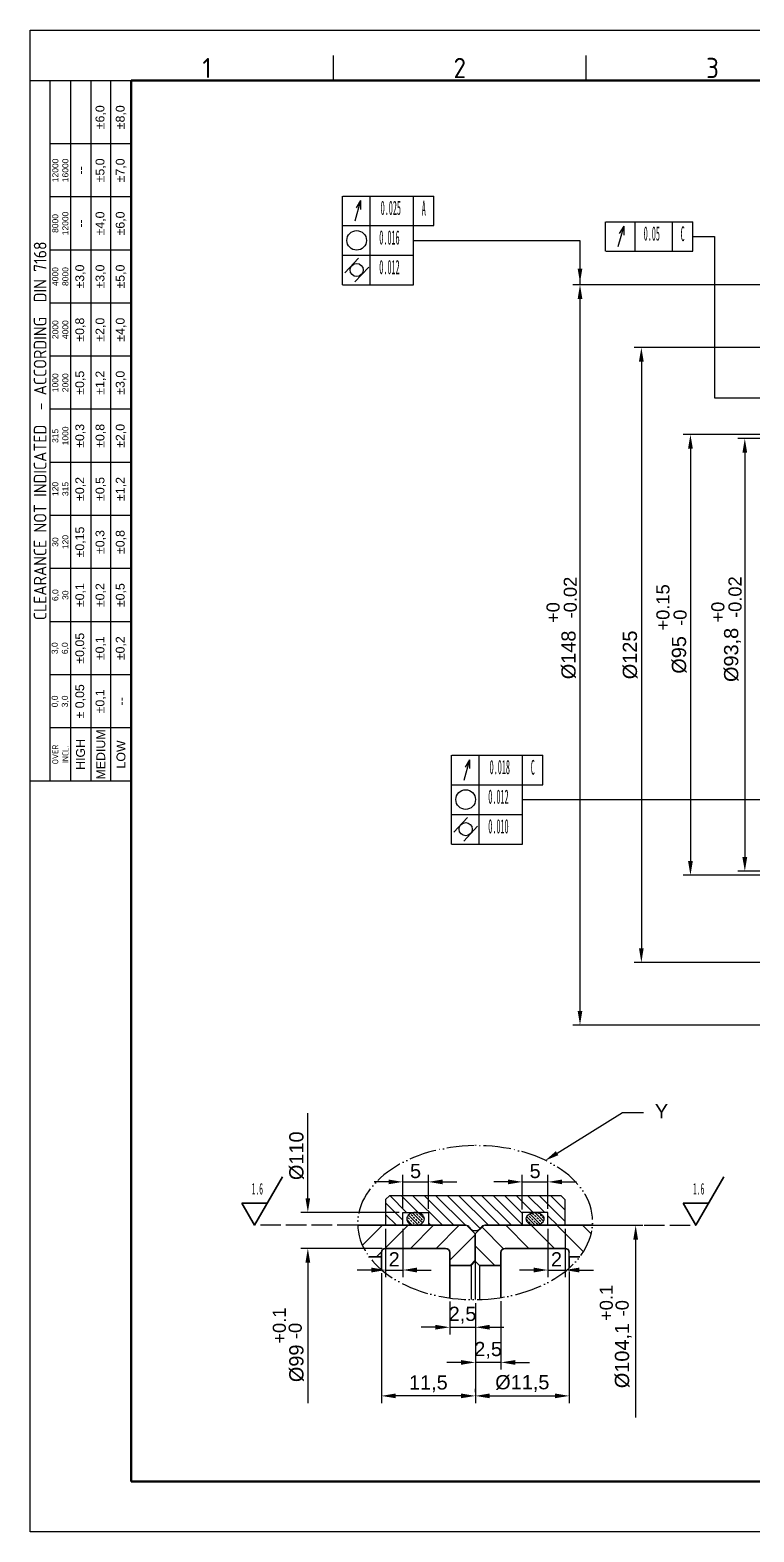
# Model space of a CAD drawing. Header units: millimetres. Extents: x 2659 to 3032, y 1080 to 1344.
# Drawn here: x 2658.6 to 2785.7, y 1079.9 to 1343.7 of the extents above; entities that cross this region are included whole.
import ezdxf
from ezdxf import colors
from ezdxf.entities.mleader import LeaderData, LeaderLine
from ezdxf.enums import TextEntityAlignment as Align
from ezdxf.math import Vec2, Vec3

# ---------------------------------------------------------------- set-up
doc = ezdxf.new("R2010")
doc.units = ezdxf.units.MM
doc.linetypes.add('ACAD_ISO02W100', pattern=[15, 12, -3])
doc.linetypes.add('ACAD_ISO05W100', pattern=[33, 24, -3, 0, -3, 0, -3])
for name, color, linetype, lineweight in [('AM_0', 7, 'Continuous', 50), ('AM_BOR', 7, 'Continuous', 50), ('CAXA4', 3, 'Continuous', 25)]:
    doc.layers.add(name, color=color, linetype=linetype, lineweight=lineweight)
doc.styles.add('ACISOTS', font='isocp.shx', dxfattribs={"height": 1})
doc.styles.get("Standard").update_dxf_attribs({"font": 'arial.ttf'})
doc.styles.add('UserTxtStyle1', font='', dxfattribs={"width": 0.4})
doc.styles.add('UserTxtStyle3', font='', dxfattribs={"width": 0.4})
doc.styles.get('UserTxtStyle1').set_extended_font_data('FangSong_GB2312')
doc.styles.get('UserTxtStyle3').set_extended_font_data('FangSong_GB2312')
doc.dimstyles.new('ISO-25', dxfattribs={"dimtxt": 2.5, "dimasz": 2.5, "dimexe": 1.25, "dimexo": 0.625, "dimtad": 1, "dimtxsty": 'Standard', "dimcen": 2.5, "dimadec": 0, "dimazin": 0, "dimtfac": 1, "dimtmove": 0, "dimatfit": 3, "dimfxl": 1, "dimarcsym": 0})

# ---------------------------------------------------------------- blocks, each defined once
blk = doc.blocks.new('A3 ZTL')
for p, q in [((19.57, 280.82), (19.57, 9.78)), ((401.17, 280.82), (19.57, 280.82)), ((19.57, 9.78), (401.17, 9.78))]:
    blk.add_line(p, q)
at = {"layer": 'AM_BOR', "color": 135, "lineweight": 25}
for p, q in [((0, 0), (0, 290.61)), ((0, 290.61), (410.96, 290.61)), ((58.71, 280.82), (58.71, 285.71)), ((107.63, 280.82), (107.63, 285.71)), ((3.91, 145.3), (3.91, 280.82)), ((7.83, 280.82), (7.83, 145.3)), ((11.74, 280.82), (11.74, 145.3)), ((15.66, 145.3), (15.66, 280.82)), ((19.57, 268.59), (3.91, 268.59)), ((19.57, 258.32), (3.91, 258.32)), ((19.57, 248.04), (3.91, 248.04)), ((19.57, 237.77), (3.91, 237.77)), ((19.57, 227.5), (3.91, 227.5)), ((19.57, 217.22), (3.91, 217.22)), ((19.57, 206.95), (3.91, 206.95)), ((19.57, 196.67), (3.91, 196.67)), ((19.57, 186.4), (3.91, 186.4)), ((19.57, 176.13), (3.91, 176.13)), ((19.57, 165.85), (3.91, 165.85)), ((19.57, 155.58), (3.91, 155.58)), ((410.96, 0), (0, 0))]:
    blk.add_line(p, q, dxfattribs=at)
blk.add_lwpolyline([(19.57, 145.3), (0, 145.3), (0, 280.82), (19.57, 280.82)], close=True, dxfattribs=at)
at = {"layer": 'AM_BOR', "color": 135, "lineweight": 25, "style": 'ACISOTS'}
for s, p in [('1', (34.25, 283.27)), ('2', (83.17, 283.27)), ('3', (132.09, 283.27))]:
    blk.add_text(s, height=3.91, dxfattribs=at).set_placement(p, align=Align.MIDDLE)
at = {"layer": 'AM_BOR', "color": 135, "lineweight": 25, "attachment_point": 5, "rotation": 90}
for s, insert, char_height, width in [('±6,0', (13.7, 273.73), 1.712, 10.274), ('±8,0', (17.61, 273.73), 1.712, 10.274), ('12000\\P16000', (5.87, 263.45), 1.174, 10.274), ('±5,0', (13.7, 263.45), 1.712, 10.274), ('±7,0', (17.61, 263.45), 1.712, 10.274), ('--', (9.78, 263.45), 1.712, 10.274), ('8000\\P12000', (5.87, 253.18), 1.174, 10.274), ('--', (9.78, 253.18), 1.712, 10.274), ('±4,0', (13.7, 253.18), 1.712, 10.274), ('±6,0', (17.61, 253.18), 1.712, 10.274), ('{\\Fisocp.shx|c0;CLEARANCE NOT INDICATED  - ACCORDING  DIN 7168}', (1.96, 213.06), 2.4462, 135.5186), ('4000\\P8000', (5.87, 242.91), 1.174, 10.274), ('±3,0', (9.78, 242.91), 1.712, 10.274), ('±3,0', (13.7, 242.91), 1.712, 10.274), ('±5,0', (17.61, 242.91), 1.712, 10.274), ('2000\\P4000', (5.87, 232.63), 1.174, 10.274), ('±0,8', (9.78, 232.63), 1.712, 10.274), ('±2,0', (13.7, 232.63), 1.712, 10.274), ('±4,0', (17.61, 232.63), 1.712, 10.274), ('1000\\P2000', (5.87, 222.36), 1.174, 10.274), ('±0,5', (9.78, 222.36), 1.712, 10.274), ('±1,2', (13.7, 222.36), 1.712, 10.274), ('±3,0', (17.61, 222.36), 1.712, 10.274), ('315\\P1000', (5.87, 212.08), 1.174, 10.274), ('±0,3', (9.78, 212.08), 1.712, 10.274), ('±0,8', (13.7, 212.08), 1.712, 10.274), ('±2,0', (17.61, 212.08), 1.712, 10.274), ('±0,2', (9.78, 201.81), 1.712, 10.274), ('±0,5', (13.7, 201.81), 1.712, 10.274), ('±1,2', (17.61, 201.81), 1.712, 10.274), ('120\\P315', (5.87, 201.81), 1.174, 10.274), ('30\\P120', (5.87, 191.54), 1.174, 10.274), ('±0,15', (9.78, 191.54), 1.712, 10.274), ('±0,3', (13.7, 191.54), 1.712, 10.274), ('±0,8', (17.61, 191.54), 1.712, 10.274), ('±0,1', (9.78, 181.26), 1.712, 10.274), ('±0,2', (13.7, 181.26), 1.712, 10.274), ('±0,5', (17.61, 181.26), 1.712, 10.274), ('6,0\\P30', (5.87, 181.26), 1.174, 10.274), ('3,0\\P6,0', (5.87, 170.99), 1.174, 10.274), ('±0,05', (9.78, 170.99), 1.712, 10.274), ('±0,1', (13.7, 170.99), 1.712, 10.274), ('±0,2', (17.61, 170.99), 1.712, 10.274), ('± 0,05', (9.78, 160.71), 1.712, 10.274), ('\\pt4.69206;±0,1', (13.7, 160.71), 1.7123, 10.274), ('0,0\\P3,0', (5.87, 160.71), 1.174, 10.274), ('--', (17.61, 160.71), 1.712, 10.274), ('MEDIUM', (13.7, 150.44), 1.712, 10.274), ('{\\Fisocp.shx|c0;OVER\\PINCL.}', (5.87, 150.44), 1.1742, 10.274), ('HIGH', (9.78, 150.44), 1.712, 10.274), ('LOW', (17.61, 150.44), 1.712, 10.274)]:
    blk.add_mtext(s, dxfattribs=dict(at, insert=insert, char_height=char_height, width=width))
blk = doc.blocks.new('*D11')
at = {"color": 0, "lineweight": -2, "transparency": 16777216}
for p, q in [((2793.95, 1272.63), (2773.31, 1272.63)), ((2774.56, 1270.13), (2774.56, 1197.73)), ((2793.95, 1195.23), (2773.31, 1195.23))]:
    blk.add_line(p, q, dxfattribs=at)
at = {"color": 0, "transparency": 16777216}
for points in [[(2774.14, 1270.13), (2774.98, 1270.13), (2774.56, 1272.63)], [(2774.14, 1197.73), (2774.98, 1197.73), (2774.56, 1195.23)]]:
    blk.add_solid(points, dxfattribs=at)
at = {"layer": 'Defpoints', "color": 0, "transparency": 16777216}
for p in [(2794.58, 1272.63), (2774.56, 1195.23), (2794.58, 1195.23)]:
    blk.add_point(p, dxfattribs=at)
at = {"color": 0, "transparency": 16777216, "insert": (2772.59, 1233.93), "char_height": 2.5, "attachment_point": 5, "rotation": 90}
blk.add_mtext('%%C95', dxfattribs=at)
blk = doc.blocks.new('*D12')
at = {"color": 0, "lineweight": -2, "transparency": 16777216}
for p, q in [((2801.31, 1271.93), (2782.86, 1271.93)), ((2784.11, 1269.43), (2784.11, 1198.43)), ((2801.31, 1195.93), (2782.86, 1195.93))]:
    blk.add_line(p, q, dxfattribs=at)
at = {"color": 0, "transparency": 16777216}
for points in [[(2783.69, 1269.43), (2784.53, 1269.43), (2784.11, 1271.93)], [(2783.69, 1198.43), (2784.53, 1198.43), (2784.11, 1195.93)]]:
    blk.add_solid(points, dxfattribs=at)
at = {"layer": 'Defpoints', "color": 0, "transparency": 16777216}
for p in [(2801.94, 1271.93), (2784.11, 1195.93), (2801.94, 1195.93)]:
    blk.add_point(p, dxfattribs=at)
at = {"color": 0, "transparency": 16777216, "insert": (2781.94, 1233.93), "char_height": 2.5, "attachment_point": 5, "rotation": 90}
blk.add_mtext('%%C93,8', dxfattribs=at)
blk = doc.blocks.new('*D13')
at = {"color": 0, "lineweight": -2, "transparency": 16777216}
for p, q in [((2791.61, 1287.93), (2764.69, 1287.93)), ((2765.94, 1285.43), (2765.94, 1182.43)), ((2791.61, 1179.93), (2764.69, 1179.93))]:
    blk.add_line(p, q, dxfattribs=at)
at = {"color": 0, "transparency": 16777216}
for points in [[(2765.52, 1285.43), (2766.35, 1285.43), (2765.94, 1287.93)], [(2765.52, 1182.43), (2766.35, 1182.43), (2765.94, 1179.93)]]:
    blk.add_solid(points, dxfattribs=at)
at = {"layer": 'Defpoints', "color": 0, "transparency": 16777216}
for p in [(2792.24, 1287.93), (2765.94, 1179.93), (2792.24, 1179.93)]:
    blk.add_point(p, dxfattribs=at)
at = {"color": 0, "transparency": 16777216, "insert": (2763.97, 1233.93), "char_height": 2.5, "attachment_point": 5, "rotation": 90}
blk.add_mtext('%%C125', dxfattribs=at)
blk = doc.blocks.new('*D14')
at = {"color": 0, "lineweight": -2, "transparency": 16777216}
for p, q in [((2801.11, 1298.93), (2753.91, 1298.93)), ((2755.16, 1296.43), (2755.16, 1171.43)), ((2801.11, 1168.93), (2753.91, 1168.93))]:
    blk.add_line(p, q, dxfattribs=at)
at = {"color": 0, "transparency": 16777216}
for points in [[(2754.75, 1296.43), (2755.58, 1296.43), (2755.16, 1298.93)], [(2754.75, 1171.43), (2755.58, 1171.43), (2755.16, 1168.93)]]:
    blk.add_solid(points, dxfattribs=at)
at = {"layer": 'Defpoints', "color": 0, "transparency": 16777216}
for p in [(2801.74, 1298.93), (2755.16, 1168.93), (2801.74, 1168.93)]:
    blk.add_point(p, dxfattribs=at)
at = {"color": 0, "transparency": 16777216, "insert": (2753.19, 1233.93), "char_height": 2.5, "attachment_point": 5, "rotation": 90}
blk.add_mtext('%%C148', dxfattribs=at)
blk = doc.blocks.new('*D25')
at = {"color": 0, "lineweight": -2, "transparency": 16777216}
for p, q in [((2720.28, 1125.35), (2720.28, 1102.57)), ((2736.78, 1120.1), (2736.78, 1102.57)), ((2734.28, 1103.82), (2722.78, 1103.82))]:
    blk.add_line(p, q, dxfattribs=at)
at = {"color": 0, "transparency": 16777216}
for points in [[(2722.78, 1104.24), (2722.78, 1103.41), (2720.28, 1103.82)], [(2734.28, 1104.24), (2734.28, 1103.41), (2736.78, 1103.82)]]:
    blk.add_solid(points, dxfattribs=at)
at = {"layer": 'Defpoints', "color": 0, "transparency": 16777216}
for p in [(2720.28, 1125.97), (2736.78, 1120.73), (2720.28, 1103.82)]:
    blk.add_point(p, dxfattribs=at)
at = {"color": 0, "transparency": 16777216, "insert": (2728.53, 1105.95), "char_height": 2.5, "attachment_point": 5}
blk.add_mtext('11,5', dxfattribs=at)
blk = doc.blocks.new('*D26')
at = {"color": 0, "lineweight": -2, "transparency": 16777216}
for p, q in [((2753.28, 1125.65), (2753.28, 1102.57)), ((2736.78, 1104.45), (2736.78, 1105.07)), ((2739.28, 1103.82), (2750.78, 1103.82))]:
    blk.add_line(p, q, dxfattribs=at)
at = {"color": 0, "transparency": 16777216}
for points in [[(2739.28, 1104.24), (2739.28, 1103.41), (2736.78, 1103.82)], [(2750.78, 1104.24), (2750.78, 1103.41), (2753.28, 1103.82)]]:
    blk.add_solid(points, dxfattribs=at)
at = {"layer": 'Defpoints', "color": 0, "transparency": 16777216}
for p in [(2753.28, 1126.28), (2736.78, 1103.82), (2753.28, 1103.82)]:
    blk.add_point(p, dxfattribs=at)
at = {"color": 0, "transparency": 16777216, "insert": (2745.03, 1105.99), "char_height": 2.5, "attachment_point": 5}
blk.add_mtext('%%C11,5', dxfattribs=at)
blk = doc.blocks.new('*D27')
at = {"color": 0, "lineweight": -2, "transparency": 16777216}
for p, q in [((2732.28, 1120.39), (2732.28, 1114.62)), ((2736.78, 1119.48), (2736.78, 1114.62)), ((2729.78, 1115.87), (2727.28, 1115.87)), ((2732.28, 1115.87), (2736.78, 1115.87)), ((2739.28, 1115.87), (2741.78, 1115.87))]:
    blk.add_line(p, q, dxfattribs=at)
at = {"color": 0, "transparency": 16777216}
for points in [[(2729.78, 1116.29), (2729.78, 1115.46), (2732.28, 1115.87)], [(2739.28, 1116.29), (2739.28, 1115.46), (2736.78, 1115.87)]]:
    blk.add_solid(points, dxfattribs=at)
at = {"layer": 'Defpoints', "color": 0, "transparency": 16777216}
for p in [(2732.28, 1121.01), (2736.78, 1120.1), (2736.78, 1115.87)]:
    blk.add_point(p, dxfattribs=at)
at = {"color": 0, "transparency": 16777216, "insert": (2734.53, 1118), "char_height": 2.5, "attachment_point": 5}
blk.add_mtext('2,5', dxfattribs=at)
blk = doc.blocks.new('*D28')
at = {"color": 0, "lineweight": -2, "transparency": 16777216}
for p, q in [((2736.78, 1120.1), (2736.78, 1108.45)), ((2741.28, 1120.47), (2741.28, 1108.45)), ((2734.28, 1109.7), (2731.78, 1109.7)), ((2741.28, 1109.7), (2736.78, 1109.7)), ((2743.78, 1109.7), (2746.28, 1109.7))]:
    blk.add_line(p, q, dxfattribs=at)
at = {"color": 0, "transparency": 16777216}
for points in [[(2734.28, 1110.11), (2734.28, 1109.28), (2736.78, 1109.7)], [(2743.78, 1110.11), (2743.78, 1109.28), (2741.28, 1109.7)]]:
    blk.add_solid(points, dxfattribs=at)
at = {"layer": 'Defpoints', "color": 0, "transparency": 16777216}
for p in [(2741.28, 1121.09), (2736.78, 1120.73), (2736.78, 1109.7)]:
    blk.add_point(p, dxfattribs=at)
at = {"color": 0, "transparency": 16777216, "insert": (2739.03, 1111.82), "char_height": 2.5, "attachment_point": 5}
blk.add_mtext('2,5', dxfattribs=at)
blk = doc.blocks.new('*D29')
at = {"color": 0, "lineweight": -2, "transparency": 16777216}
for p, q in [((2724.03, 1136.65), (2724.03, 1142.65)), ((2728.53, 1136.65), (2728.53, 1142.65)), ((2721.53, 1141.4), (2719.03, 1141.4)), ((2724.03, 1141.4), (2728.53, 1141.4)), ((2731.03, 1141.4), (2733.53, 1141.4))]:
    blk.add_line(p, q, dxfattribs=at)
at = {"color": 0, "transparency": 16777216}
for points in [[(2721.53, 1141.81), (2721.53, 1140.98), (2724.03, 1141.4)], [(2731.03, 1141.81), (2731.03, 1140.98), (2728.53, 1141.4)]]:
    blk.add_solid(points, dxfattribs=at)
at = {"layer": 'Defpoints', "color": 0, "transparency": 16777216}
for p in [(2728.53, 1141.4), (2724.03, 1136.03), (2728.53, 1136.03)]:
    blk.add_point(p, dxfattribs=at)
at = {"color": 0, "transparency": 16777216, "insert": (2726.28, 1143.29), "char_height": 2.5, "attachment_point": 5}
blk.add_mtext('5', dxfattribs=at)
blk = doc.blocks.new('*D30')
at = {"color": 0, "lineweight": -2, "transparency": 16777216}
for p, q in [((2745.03, 1136.54), (2745.03, 1142.65)), ((2749.53, 1136.65), (2749.53, 1142.65)), ((2742.53, 1141.4), (2740.03, 1141.4)), ((2745.03, 1141.4), (2749.53, 1141.4)), ((2752.03, 1141.4), (2754.53, 1141.4))]:
    blk.add_line(p, q, dxfattribs=at)
at = {"color": 0, "transparency": 16777216}
for points in [[(2742.53, 1141.81), (2742.53, 1140.98), (2745.03, 1141.4)], [(2752.03, 1141.81), (2752.03, 1140.98), (2749.53, 1141.4)]]:
    blk.add_solid(points, dxfattribs=at)
at = {"layer": 'Defpoints', "color": 0, "transparency": 16777216}
for p in [(2749.53, 1141.4), (2745.03, 1135.92), (2749.53, 1136.03)]:
    blk.add_point(p, dxfattribs=at)
at = {"color": 0, "transparency": 16777216, "insert": (2747.28, 1143.29), "char_height": 2.5, "attachment_point": 5}
blk.add_mtext('5', dxfattribs=at)
blk = doc.blocks.new('*D31')
at = {"color": 0, "lineweight": -2, "transparency": 16777216}
for p, q in [((2749.53, 1133.15), (2749.53, 1124.67)), ((2752.53, 1133.15), (2752.53, 1124.67)), ((2747.03, 1125.92), (2744.53, 1125.92)), ((2749.53, 1125.92), (2752.53, 1125.92)), ((2755.03, 1125.92), (2757.53, 1125.92))]:
    blk.add_line(p, q, dxfattribs=at)
at = {"color": 0, "transparency": 16777216}
for points in [[(2747.03, 1126.34), (2747.03, 1125.5), (2749.53, 1125.92)], [(2755.03, 1126.34), (2755.03, 1125.5), (2752.53, 1125.92)]]:
    blk.add_solid(points, dxfattribs=at)
at = {"layer": 'Defpoints', "color": 0, "transparency": 16777216}
for p in [(2749.53, 1133.78), (2752.53, 1133.78), (2752.53, 1125.92)]:
    blk.add_point(p, dxfattribs=at)
at = {"color": 0, "transparency": 16777216, "insert": (2751.03, 1127.8), "char_height": 2.5, "attachment_point": 5}
blk.add_mtext('2', dxfattribs=at)
blk = doc.blocks.new('*D32')
at = {"color": 0, "lineweight": -2, "transparency": 16777216}
for p, q in [((2721.03, 1133.15), (2721.03, 1124.67)), ((2724.03, 1133.15), (2724.03, 1124.67)), ((2718.53, 1125.92), (2716.03, 1125.92)), ((2721.03, 1125.92), (2724.03, 1125.92)), ((2726.53, 1125.92), (2729.03, 1125.92))]:
    blk.add_line(p, q, dxfattribs=at)
at = {"color": 0, "transparency": 16777216}
for points in [[(2718.53, 1126.34), (2718.53, 1125.5), (2721.03, 1125.92)], [(2726.53, 1126.34), (2726.53, 1125.5), (2724.03, 1125.92)]]:
    blk.add_solid(points, dxfattribs=at)
at = {"layer": 'Defpoints', "color": 0, "transparency": 16777216}
for p in [(2721.03, 1133.78), (2724.03, 1133.78), (2724.03, 1125.92)]:
    blk.add_point(p, dxfattribs=at)
at = {"color": 0, "transparency": 16777216, "insert": (2722.53, 1127.8), "char_height": 2.5, "attachment_point": 5}
blk.add_mtext('2', dxfattribs=at)
blk = doc.blocks.new('CAXBLOCK36', base_point=(128.71, 82.65))
at = {"layer": 'CAXA4', "color": 0, "linetype": 'Continuous', "lineweight": 35}
for p, q in [((128.71, 82.65), (135.06, 93.65)), ((128.71, 82.65), (125.83, 87.65)), ((125.83, 87.65), (131.6, 87.65))]:
    blk.add_line(p, q, dxfattribs=at)
at = {"layer": 'CAXA4', "color": 0, "linetype": 'Continuous', "lineweight": 25, "insert": (128.05, 92.23), "char_height": 2.6, "attachment_point": 1, "style": 'UserTxtStyle3'}
blk.add_mtext('\\fFangSong_GB2312|b0|i0|p34;1.6', dxfattribs=at)

msp = doc.modelspace()

# ---------------------------------------------------------------- hatches: boundary and pattern name
h = msp.add_hatch()
h.set_pattern_fill('ANSI31', color=256, style=0)
h.set_pattern_definition([(45, (-371.386, -130.5933), (-2.245064, 2.245064), [])])
edge = h.paths.add_edge_path()
edge.add_line((2736.777, 1132.278), (2735.3, 1133.755))
edge.add_arc((2735.116, 1133.028), 0.75, 75.84886, 90)
edge.add_line((2735.116, 1133.778), (2716.121, 1133.778))
edge.add_ellipse((2736.749, 1134.243), major_axis=(20.633, 0.282), ratio=0.6550535, start_angle=180.77332, end_angle=205.2217)
edge.add_line((2718.162, 1128.228), (2720.277, 1128.228))
edge.add_line((2720.277, 1128.228), (2720.277, 1128.978))
edge.add_arc((2721.027, 1128.978), 0.75, 90, 180, ccw=False)
edge.add_line((2721.027, 1129.728), (2731.527, 1129.728))
edge.add_arc((2731.527, 1128.978), 0.75, 0, 90, ccw=False)
edge.add_line((2732.277, 1128.978), (2732.277, 1126.728))
edge.add_line((2732.277, 1126.728), (2736.027, 1126.728))
edge.add_line((2736.027, 1126.728), (2736.777, 1127.478))
edge.add_line((2736.777, 1127.478), (2736.777, 1132.278))
h = msp.add_hatch()
h.set_pattern_fill('ANSI31', color=256, angle=90, style=0)
h.set_pattern_definition([(135, (-371.386, -130.5933), (-2.245064, -2.245064), [])])
edge = h.paths.add_edge_path()
edge.add_ellipse((2736.749, 1134.243), major_axis=(20.633, 0.282), ratio=0.6550535, start_angle=332.38387, end_angle=356.83225)
edge.add_line((2757.361, 1133.778), (2738.437, 1133.778))
edge.add_arc((2738.437, 1133.028), 0.75, 90, 104.15114)
edge.add_line((2738.254, 1133.755), (2736.777, 1132.278))
edge.add_line((2736.777, 1132.278), (2736.777, 1127.478))
edge.add_line((2736.777, 1127.478), (2737.527, 1126.728))
edge.add_line((2737.527, 1126.728), (2741.277, 1126.728))
edge.add_line((2741.277, 1126.728), (2741.277, 1128.978))
edge.add_arc((2742.027, 1128.978), 0.75, 90, 180, ccw=False)
edge.add_line((2742.027, 1129.728), (2752.527, 1129.728))
edge.add_arc((2752.527, 1128.978), 0.75, 0, 90, ccw=False)
edge.add_line((2753.277, 1128.978), (2753.277, 1128.228))
edge.add_line((2753.277, 1128.228), (2755.117, 1128.228))

# ---------------------------------------------------------------- linework, layer by layer
for p, q in [((2725.942, 1306.703), (2755.162, 1306.703)), ((2755.162, 1306.703), (2755.162, 1298.932)), ((2774.979, 1307.4), (2778.789, 1307.4)), ((2778.789, 1307.4), (2778.789, 1279.066)), ((2716.245, 1303.601), (2713.832, 1301.001)), ((2715.634, 1299.435), (2718.046, 1302.035)), ((2778.789, 1279.066), (2791.237, 1279.066)), ((2806.519, 1208.511), (2745.084, 1208.511)), ((2735.387, 1205.409), (2732.975, 1202.809)), ((2734.776, 1201.243), (2737.189, 1203.843)), ((2707.361, 1138.528), (2707.361, 1153.446)), ((2721.027, 1138.278), (2721.777, 1139.028)), ((2721.027, 1138.278), (2721.027, 1133.778)), ((2724.027, 1134.693), (2721.027, 1137.693)), ((2724.713, 1136.028), (2721.745, 1138.996)), ((2721.777, 1139.028), (2751.777, 1139.028)), ((2726.733, 1136.028), (2723.733, 1139.028)), ((2731.004, 1133.778), (2725.754, 1139.028)), ((2733.024, 1133.778), (2727.774, 1139.028)), ((2735.045, 1133.778), (2729.795, 1139.028)), ((2737.637, 1133.207), (2731.815, 1139.028)), ((2739.086, 1133.778), (2733.836, 1139.028)), ((2741.107, 1133.778), (2735.857, 1139.028)), ((2743.127, 1133.778), (2737.877, 1139.028)), ((2745.027, 1133.899), (2739.898, 1139.028)), ((2745.027, 1135.92), (2741.918, 1139.028)), ((2746.939, 1136.028), (2743.939, 1139.028)), ((2748.959, 1136.028), (2745.959, 1139.028)), ((2752.527, 1134.481), (2747.98, 1139.028)), ((2752.527, 1136.502), (2750, 1139.028)), ((2751.777, 1139.028), (2752.527, 1138.278)), ((2752.527, 1138.278), (2752.527, 1133.778)), ((2723.402, 1136.028), (2706.111, 1136.028)), ((2722.922, 1133.778), (2721.027, 1135.673)), ((2724.027, 1133.778), (2724.027, 1136.028)), ((2724.027, 1136.028), (2728.527, 1136.028)), ((2725.647, 1133.882), (2724.735, 1134.793)), ((2724.834, 1135.234), (2724.808, 1135.259)), ((2725.238, 1134.829), (2724.968, 1135.099)), ((2726.764, 1133.842), (2725.035, 1135.571)), ((2725.373, 1135.772), (2725.347, 1135.798)), ((2725.642, 1134.425), (2725.373, 1134.695)), ((2725.777, 1135.368), (2725.507, 1135.638)), ((2727.483, 1134.201), (2725.734, 1135.95)), ((2726.046, 1134.021), (2725.777, 1134.291)), ((2726.181, 1134.964), (2725.911, 1135.234)), ((2726.316, 1135.907), (2726.203, 1136.02)), ((2726.585, 1134.56), (2726.316, 1134.829)), ((2726.72, 1135.503), (2726.45, 1135.772)), ((2726.989, 1134.156), (2726.72, 1134.425)), ((2727.825, 1134.936), (2726.808, 1135.953)), ((2727.124, 1135.099), (2726.854, 1135.368)), ((2727.16, 1133.985), (2727.124, 1134.021)), ((2727.528, 1134.695), (2727.258, 1134.964)), ((2727.722, 1134.501), (2727.663, 1134.56)), ((2728.527, 1136.028), (2728.527, 1133.778)), ((2728.983, 1133.778), (2728.527, 1134.235)), ((2749.527, 1136.028), (2745.027, 1136.028)), ((2745.027, 1136.028), (2745.027, 1133.778)), ((2745.982, 1134.56), (2745.733, 1134.809)), ((2747.296, 1133.785), (2745.813, 1135.268)), ((2746.117, 1135.503), (2746.042, 1135.578)), ((2746.386, 1134.156), (2746.117, 1134.425)), ((2746.521, 1135.099), (2746.252, 1135.368)), ((2748.169, 1133.989), (2746.356, 1135.802)), ((2746.667, 1133.876), (2746.521, 1134.021)), ((2746.925, 1134.695), (2746.656, 1134.964)), ((2747.06, 1135.638), (2746.791, 1135.907)), ((2747.329, 1134.291), (2747.06, 1134.56)), ((2747.464, 1135.234), (2747.195, 1135.503)), ((2748.727, 1134.51), (2747.216, 1136.02)), ((2747.733, 1133.887), (2747.464, 1134.156)), ((2747.868, 1134.829), (2747.599, 1135.099)), ((2748.003, 1135.772), (2747.827, 1135.948)), ((2748.272, 1134.425), (2748.003, 1134.695)), ((2748.407, 1135.368), (2748.138, 1135.638)), ((2748.49, 1134.208), (2748.407, 1134.291)), ((2748.811, 1134.964), (2748.542, 1135.234)), ((2749.527, 1133.778), (2749.527, 1136.028)), ((2751.209, 1133.778), (2749.527, 1135.461)), ((2721.027, 1133.778), (2723.277, 1133.778)), ((2726.282, 1133.785), (2726.181, 1133.887)), ((2757.986, 1133.778), (2766.189, 1133.778)), ((2720.402, 1129.728), (2706.111, 1129.728)), ((2753.277, 1126.28), (2753.277, 1128.978)), ((2764.939, 1131.278), (2764.939, 1100.036)), ((2707.361, 1127.228), (2707.361, 1102.536)), ((2736.027, 1126.728), (2736.027, 1120.728)), ((2736.777, 1127.478), (2736.777, 1120.726)), ((2737.527, 1126.728), (2737.527, 1120.741)), ((2753.277, 1128.228), (2753.277, 1126.28))]:
    msp.add_line(p, q)
at = {"linetype": 'ACAD_ISO02W100', "ltscale": 0.3}
for p, q in [((2716.121, 1133.778), (2698.022, 1133.778)), ((2757.433, 1133.778), (2775.532, 1133.778))]:
    msp.add_line(p, q, dxfattribs=at)
at = {"lineweight": 35}
for p, q in [((2735.116, 1133.778), (2716.121, 1133.778)), ((2735.3, 1133.755), (2736.777, 1132.278)), ((2736.777, 1132.278), (2738.254, 1133.755)), ((2736.777, 1127.478), (2736.777, 1132.278)), ((2736.777, 1127.478), (2736.777, 1132.278)), ((2738.437, 1133.778), (2757.361, 1133.778)), ((2720.277, 1125.974), (2720.277, 1128.978)), ((2721.027, 1129.728), (2731.527, 1129.728)), ((2732.277, 1128.978), (2732.277, 1126.728)), ((2741.277, 1128.978), (2741.277, 1126.728)), ((2752.527, 1129.728), (2742.027, 1129.728)), ((2718.162, 1128.228), (2720.277, 1128.228)), ((2720.277, 1128.228), (2720.277, 1125.974)), ((2732.277, 1126.728), (2736.027, 1126.728)), ((2732.277, 1126.728), (2732.277, 1121.012)), ((2736.027, 1126.728), (2736.777, 1127.478)), ((2737.527, 1126.728), (2736.777, 1127.478)), ((2741.277, 1126.728), (2737.527, 1126.728)), ((2741.277, 1126.728), (2741.277, 1121.09)), ((2755.117, 1128.228), (2753.277, 1128.228))]:
    msp.add_line(p, q, dxfattribs=at)
at = {"lineweight": 25}
msp.add_line((2736.777, 1127.478), (2736.777, 1120.726), dxfattribs=at)
for centre, radius in [((2715.939, 1306.718), 1.719), ((2715.939, 1301.518), 1.147), ((2735.082, 1208.526), 1.719), ((2735.082, 1203.326), 1.147)]:
    msp.add_circle(centre, radius)
for centre, radius, start, end in [((2735.116, 1133.028), 0.75, 30.96229, 90), ((2736.777, 1134.025), 1.187, 210.96229, 329.03771), ((2738.437, 1133.028), 0.75, 90, 149.03771)]:
    msp.add_arc(centre, radius, start, end)
at = {"lineweight": 35}
for centre, start, end in [((2721.027, 1128.978), 90, 180), ((2731.527, 1128.978), 0, 90), ((2742.027, 1128.978), 90, 180), ((2752.527, 1128.978), 0, 90)]:
    msp.add_arc(centre, 0.75, start, end, dxfattribs=at)
at = {"linetype": 'ACAD_ISO05W100', "ltscale": 0.2, "extrusion": (0, 0, -1)}
msp.add_ellipse((2736.749, 1134.243), major_axis=(20.633, 0.282), ratio=0.6550535, start_param=-1.5707963, end_param=4.712389, dxfattribs=at)
at = {"extrusion": (0, 0, -1)}
msp.add_ellipse((2726.277, 1134.903), major_axis=(-1.549, 0), ratio=0.721587, dxfattribs=at)
msp.add_ellipse((2747.277, 1134.903), major_axis=(1.549, 0), ratio=0.721587)
for points in [[(2755.579, 1301.774), (2754.746, 1301.774), (2755.162, 1299.274)], [(2706.945, 1138.528), (2707.778, 1138.528), (2707.361, 1136.028)], [(2764.522, 1131.278), (2765.355, 1131.278), (2764.939, 1133.778)], [(2706.945, 1127.228), (2707.778, 1127.228), (2707.361, 1129.728)]]:
    msp.add_solid(points)
at = {"layer": 'CAXA4', "color": 0, "linetype": 'Continuous'}
for p, q in [((2713.447, 1309.303), (2713.447, 1314.503)), ((2713.518, 1314.503), (2718.718, 1314.503)), ((2716.638, 1313.723), (2715.598, 1310.083)), ((2716.638, 1313.723), (2715.858, 1312.423)), ((2716.638, 1313.723), (2716.638, 1312.163)), ((2718.292, 1309.303), (2718.292, 1314.503)), ((2718.718, 1314.503), (2729.514, 1314.503)), ((2725.942, 1309.303), (2725.942, 1314.503)), ((2729.514, 1309.303), (2729.514, 1314.503)), ((2713.447, 1309.303), (2715.88, 1309.303)), ((2713.447, 1304.103), (2713.447, 1309.303)), ((2714.734, 1309.303), (2719.934, 1309.303)), ((2715.88, 1309.303), (2725.942, 1309.303)), ((2718.292, 1304.103), (2718.292, 1309.303)), ((2718.718, 1309.303), (2729.514, 1309.303)), ((2725.942, 1304.103), (2725.942, 1309.303)), ((2759.646, 1304.8), (2759.646, 1310)), ((2759.717, 1310), (2764.917, 1310)), ((2762.837, 1309.22), (2761.797, 1305.58)), ((2762.837, 1309.22), (2762.057, 1307.92)), ((2762.837, 1309.22), (2762.837, 1307.66)), ((2764.846, 1304.8), (2764.846, 1310)), ((2764.917, 1310), (2774.979, 1310)), ((2771.406, 1304.8), (2771.406, 1310)), ((2774.979, 1304.8), (2774.979, 1310)), ((2713.447, 1304.103), (2715.88, 1304.103)), ((2713.447, 1304.103), (2715.88, 1304.103)), ((2713.447, 1298.903), (2713.447, 1304.103)), ((2715.88, 1304.103), (2725.942, 1304.103)), ((2715.88, 1304.103), (2725.942, 1304.103)), ((2718.292, 1298.903), (2718.292, 1304.103)), ((2725.942, 1298.903), (2725.942, 1304.103)), ((2759.717, 1304.8), (2764.917, 1304.8)), ((2764.917, 1304.8), (2774.979, 1304.8)), ((2713.447, 1298.903), (2715.88, 1298.903)), ((2715.88, 1298.903), (2725.942, 1298.903)), ((2732.589, 1211.111), (2732.589, 1216.311)), ((2732.66, 1216.311), (2737.86, 1216.311)), ((2737.435, 1211.111), (2737.435, 1216.311)), ((2737.86, 1216.311), (2748.657, 1216.311)), ((2745.084, 1211.111), (2745.084, 1216.311)), ((2748.657, 1211.111), (2748.657, 1216.311)), ((2735.78, 1215.531), (2734.74, 1211.891)), ((2735.78, 1215.531), (2735, 1214.231)), ((2735.78, 1215.531), (2735.78, 1213.971)), ((2732.589, 1211.111), (2735.022, 1211.111)), ((2732.589, 1205.911), (2732.589, 1211.111)), ((2733.877, 1211.111), (2739.077, 1211.111)), ((2735.022, 1211.111), (2745.084, 1211.111)), ((2737.435, 1205.911), (2737.435, 1211.111)), ((2737.86, 1211.111), (2748.657, 1211.111)), ((2745.084, 1205.911), (2745.084, 1211.111)), ((2732.589, 1205.911), (2735.022, 1205.911)), ((2732.589, 1205.911), (2735.022, 1205.911)), ((2732.589, 1200.711), (2732.589, 1205.911)), ((2735.022, 1205.911), (2745.084, 1205.911)), ((2735.022, 1205.911), (2745.084, 1205.911)), ((2737.435, 1200.711), (2737.435, 1205.911)), ((2745.084, 1200.711), (2745.084, 1205.911)), ((2732.589, 1200.711), (2735.022, 1200.711)), ((2735.022, 1200.711), (2745.084, 1200.711))]:
    msp.add_line(p, q, dxfattribs=at)

# ---------------------------------------------------------------- block references
at = {"layer": 'AM_0', "color": 0, "lineweight": 0, "xscale": 0.9075000000000002, "yscale": 0.9075000000000002, "zscale": 0.9075000000000002}
msp.add_blockref('A3 ZTL', (2658.569, 1079.927), dxfattribs=at)
at = {"layer": 'CAXA4', "color": 0, "linetype": 'Continuous', "lineweight": 25, "xscale": 0.7744000000000002, "yscale": 0.7744000000000002, "zscale": 0.7744000000000002}
for p in [(2698.022, 1133.778), (2775.532, 1133.778)]:
    msp.add_blockref('CAXBLOCK36', p, dxfattribs=at)

# ---------------------------------------------------------------- texts
at = {"char_height": 2.3, "rotation": 90}
for s, insert, attachment_point in [('\\pt0;-0.02', (2752.299, 1240.341), 1), ('\\pt0;-0.02', (2781.239, 1240.415), 1), ('+0.15', (2768.573, 1238.207), 1), ('+0', (2749.28, 1239.532), 1), ('+0', (2778.22, 1239.605), 1), ('\\pt0;-0', (2771.592, 1239.016), 1), ('+0.1', (2760.959, 1116.975), 7), ('+0.1', (2703.536, 1112.985), 7), ('\\pt0;-0', (2763.747, 1117.784), 7), ('\\pt0;-0', (2706.324, 1113.794), 7)]:
    msp.add_mtext_dynamic_manual_height_columns(s, width=18.23779, gutter_width=12.5, heights=[0], dxfattribs=dict(at, insert=insert, attachment_point=attachment_point))
at = {"char_height": 2.5, "attachment_point": 5, "rotation": 90}
for s, insert in [('%%c110', (2705.39, 1145.987)), ('%%C104,1', (2762.77, 1110.898)), ('%%C99', (2705.39, 1109.538))]:
    msp.add_mtext(s, dxfattribs=dict(at, insert=insert))
at = {"layer": 'CAXA4', "color": 0, "linetype": 'Continuous', "attachment_point": 1, "style": 'UserTxtStyle1'}
for s, insert, char_height in [('0.025', (2720.148, 1313.684), 2.5), ('A', (2727.372, 1313.684), 2.6), ('0.016', (2719.911, 1308.484), 2.5), ('0.05', (2766.347, 1309.181), 2.5), ('C', (2772.836, 1309.181), 2.6), ('0.012', (2719.911, 1303.284), 2.5), ('0.018', (2739.29, 1215.492), 2.5), ('C', (2746.514, 1215.492), 2.6), ('0.012', (2739.054, 1210.292), 2.5), ('0.010', (2739.054, 1205.092), 2.5)]:
    msp.add_mtext(s, dxfattribs=dict(at, insert=insert, char_height=char_height))

# ---------------------------------------------------------------- dimensions: what is measured, and where the dimension line sits
for base, p1, p2, text, picture, middle in [((2755.162, 1168.932), (2801.737, 1298.932), (2801.737, 1168.932), '%%C148', '*D14', (2753.191, 1233.932)), ((2765.937, 1179.932), (2792.237, 1287.932), (2792.237, 1179.932), '%%C125', '*D13', (2763.966, 1233.932))]:
    dim = msp.add_linear_dim(base=base, p1=p1, p2=p2, angle=90, text=text, dimstyle='ISO-25')
    dim.commit()
    dim.dimension.update_dxf_attribs({"geometry": picture, "text_midpoint": middle})
for base, p1, p2, text, picture, middle in [((2774.56, 1195.232), (2794.579, 1272.632), (2794.579, 1195.232), '%%C95', '*D11', (2774.56, 1233.932)), ((2784.111, 1195.932), (2801.937, 1271.932), (2801.937, 1195.932), '%%C93,8', '*D12', (2784.111, 1233.932))]:
    dim = msp.add_linear_dim(base=base, p1=p1, p2=p2, angle=90, text=text, dimstyle='ISO-25')
    dim.commit()
    dim.dimension.update_dxf_attribs({"geometry": picture, "text_midpoint": middle, "dimtype": 160})
for base, p1, p2, text, picture, middle in [((2728.527, 1141.397), (2724.027, 1136.028), (2728.527, 1136.028), '5', '*D29', (2726.277, 1143.293)), ((2749.527, 1141.397), (2745.027, 1135.92), (2749.527, 1136.028), '5', '*D30', (2747.277, 1143.293)), ((2724.027, 1125.922), (2721.027, 1133.778), (2724.027, 1133.778), '2', '*D32', (2722.527, 1127.802)), ((2752.527, 1125.922), (2749.527, 1133.778), (2752.527, 1133.778), '2', '*D31', (2751.027, 1127.802)), ((2753.277, 1103.822), (2736.777, 1103.822), (2753.277, 1126.28), '%%C11,5', '*D26', (2745.027, 1105.99)), ((2720.277, 1103.822), (2736.777, 1120.726), (2720.277, 1125.974), '11,5', '*D25', (2728.527, 1105.949))]:
    dim = msp.add_linear_dim(base=base, p1=p1, p2=p2, text=text, dimstyle='ISO-25')
    dim.commit()
    dim.dimension.update_dxf_attribs({"geometry": picture, "text_midpoint": middle})
for base, p1, p2, picture, middle in [((2736.777, 1115.872), (2732.277, 1121.012), (2736.777, 1120.101), '*D27', (2734.527, 1115.872)), ((2736.777, 1109.697), (2741.277, 1121.09), (2736.777, 1120.726), '*D28', (2739.027, 1109.697))]:
    dim = msp.add_linear_dim(base=base, p1=p1, p2=p2, text='2,5', dimstyle='ISO-25')
    dim.commit()
    dim.dimension.update_dxf_attribs({"geometry": picture, "text_midpoint": middle, "dimtype": 160})

# ---------------------------------------------------------------- leaders
ml = msp.add_multileader_mtext('Standard')
ml.set_content('Y', color=256)
ml.set_leader_properties()
ml.build(insert=Vec2(0, 0))
ml.multileader.update_dxf_attribs({"arrow_head_size": 2.5})
ctx = ml.context
ctx.base_point, ctx.char_height, ctx.arrow_head_size, ctx.plane_origin = Vec3(2766.309, 1153.559), 2.5, 2.5, Vec3(2749.007, 1145.115)
notes = []
notes.append((ctx, [(0, (1, 1, 0), (2762.621, 1153.559), (1, 0), 3.688, [(0, [(2749.007, 1145.115)], 0, [])])]))
ctx.mtext.insert, ctx.mtext.flow_direction = Vec3(2768.309, 1155.059), 5
for ctx, leaders in notes:
    for number, flags, end, landing, length, lines in leaders:
        leader = LeaderData()
        leader.index, (leader.has_last_leader_line, leader.has_dogleg_vector, leader.attachment_direction) = number, flags
        leader.last_leader_point, leader.dogleg_vector, leader.dogleg_length = Vec3(end), Vec3(landing), length
        for number, points, colour, breaks in lines:
            line = LeaderLine()
            line.index, line.vertices, line.color, line.breaks = number, Vec3.list(points), colors.encode_raw_color(colour), breaks
            leader.lines.append(line)
        ctx.leaders.append(leader)

doc.saveas('drawing.dxf')
